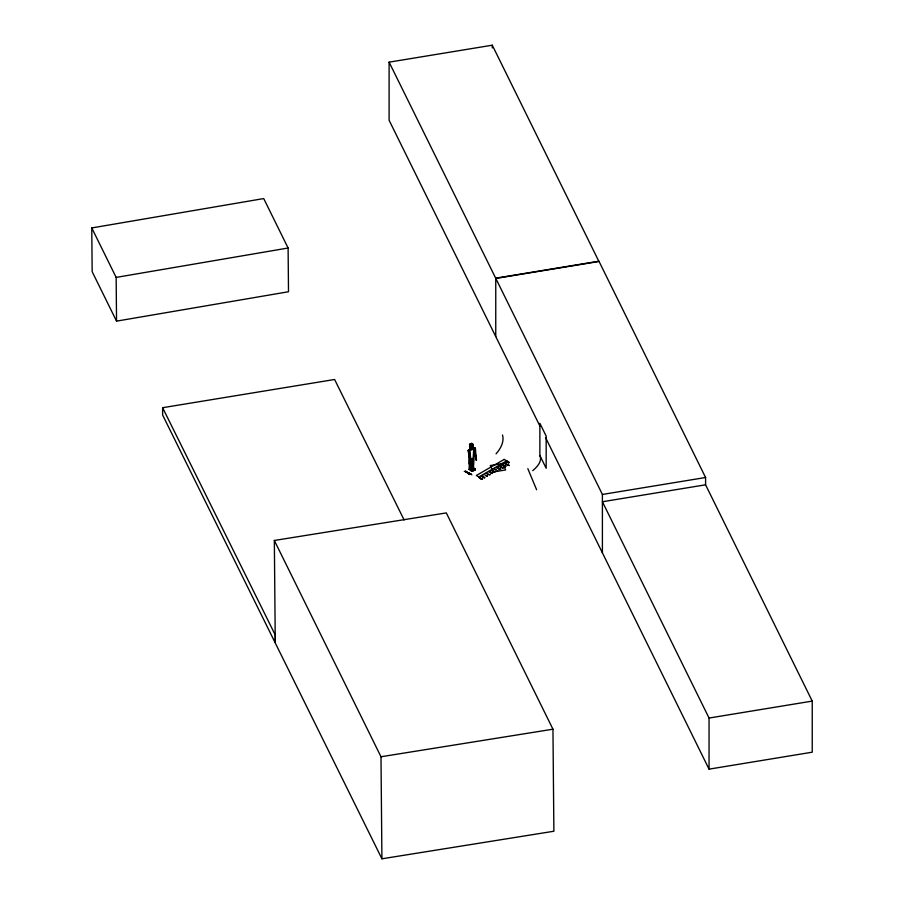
<?xml version="1.0" encoding="UTF-8"?>
<svg xmlns="http://www.w3.org/2000/svg" width="904" height="904" viewBox="0 0 904 904"><rect width="100%" height="100%" fill="white"/><g stroke="black" fill="none" stroke-linecap="round" stroke-linejoin="round"><path stroke-width="1.36" d="M505.551 466.577L504.782 466.577M505.415 464.023L506.534 463.707L506.014 464.204M506.816 461.616L507.551 461.628L506.681 461.616M502.172 465.029L503.381 464.814L502.206 465.108M489.979 474.769L489.459 474.555M473.029 460.113L473.82 448.068L474.634 447.729L473.459 467.673L475.176 468.95L475.176 469.967L473.775 470.555L473.775 469.538L472.069 468.261L472.882 458.328L471.436 464.091L471.436 468.521L473.142 469.797L473.142 470.826L471.752 471.402L469.074 469.413L469.651 457.955M469.662 444.214L469.662 447.31L470.973 448.282L472.984 447.435L472.984 444.339L471.673 443.367L469.662 444.214L471.662 446.169L471.662 448.271M471.3 444.248L471.673 443.367M487.019 473.47L486.194 473.368L487.064 473.346M481.583 479.267L482.465 479.109M469.074 463.955L468.86 450.147L470.396 448.045M466.735 472.442L465.899 471.651M464.905 471.3L464.283 471.538M468.588 473.187L468.182 473.233M508.726 463.04L508.952 462.475M486.397 476.25L487.29 476.058M483.538 477.199L484.069 477.165M492.352 473.289L491.81 473.526L492.386 473.21M507.528 464.532L506.545 464.712L507.562 464.453M491.313 470.351L492.07 470.521L491.301 470.475M499.731 469.368L500.884 469.3M505.426 463.899L506.014 463.752M504.794 466.453L505.404 466.566M507.325 464.995L508.477 464.916M468.86 450.147L468.046 450.497L468.803 451.051L470.916 449.051L469.764 448.305M480.555 478.159L479.809 478.374M482.442 479.256C481.493 479.708 482.329 478.611 481.73 478.691M487.29 476.216L486.533 476.408M495.505 469.278L494.77 469.492M504.997 465.989L504.07 466.08L505.008 465.854M496.059 453.842C500.511 448.802 504.466 441.932 502.511 434.993M479.787 478.25L480.566 478.024M484.002 477.764L484.951 477.561L484.024 477.888M484.013 477.267L483.052 477.425L483.617 477.075M497.697 470.656L497.686 470.803M471.187 474.306L471.877 474.86M498.183 467.843L497.799 467.956A3.333 1.921 0 0 1 497.415 467.956L497.313 467.865A3.187 1.842 0 0 0 497.708 467.876L498.217 467.696M500.081 468.939L499.754 469.04A3.345 1.932 0 0 1 499.302 469.04M465.436 471.097L465.786 471.097M532.727 470.668C536.874 467.063 542.536 461.537 539.88 455.514L539.88 423.332L546.174 436.09L546.174 468.283L539.88 455.514M468.419 473.617L468.995 473.402M486.194 476.024L486.725 475.82M502.839 468.114L502.906 467.854M505.37 466.645L505.924 466.306L505.347 466.769M468.792 472.837L469.402 473.097L468.656 473.549M470.939 474.069L470.295 473.662M494.431 471.696L495.064 471.764L494.42 471.831M503.37 467.91L502.873 468.023M466.95 471.798L466.374 471.696M493.008 470.871L492.002 470.916L492.816 470.86M465.526 471.402L466.43 471.933M466.306 472.261L467.232 472.125M466.566 472.408L467.165 472.69M467.741 472.679L468.136 473.221M467.662 473.255L468.713 472.702L468.023 472.916M469.978 473.549L469.458 473.3M469.142 474.114L468.882 474.193M469.425 474.543L469.187 474.091M471.187 474.204L470.464 474.046M489.493 471.391C491.369 471.933 486.872 472.125 489.866 471.73M481.391 476.351L482.261 475.979L481.504 476.419M496.567 467.594L497.426 467.221L496.669 467.65M499.087 466.136L499.957 465.752L499.2 466.193M501.618 464.679L502.488 464.294L501.731 464.735M504.149 463.21L505.02 462.837L504.262 463.277M489.719 472.396L490.578 472.024L489.821 472.464M485.629 475.12L485.075 475.176M500.33 466.667C498.646 466.035 502.115 466.046 499.968 466.735M496.025 469.323C497.844 469.91 493.448 470.035 496.398 469.662M498.601 467.899L498.409 468.577L499.008 468.249M500.94 466.826L500.274 466.871L500.94 466.713M491.448 472.645L491.132 473.221L491.844 472.871M498.985 468.95L499.211 468.961A3.187 1.842 0 0 0 499.607 468.973L500.115 468.792M501.72 467.65L502.59 467.278L501.833 467.718M466.362 471.481L465.786 471.854M486.25 475.583L486.77 475.753M469.662 447.31L471.052 448.101M472.656 447.435L469.865 448.531L469.865 447.22M473.82 449.096L476.25 459.842L475.391 448.294L469.617 450.712L470.035 469.108L471.752 470.385L471.752 471.402M468.046 450.497L470.362 461.978L471.289 461.921L469.617 450.712M475.662 459.763L476.589 459.695M470.362 461.978L471.289 461.921M469.074 469.413L470.464 468.826L473.142 470.826M471.097 463.108L471.097 468.566L472.498 467.978L475.176 469.967M470.035 469.108L471.436 468.521M472.069 468.261L473.459 467.673M471.752 470.385L473.142 469.797M473.775 469.538L475.176 468.95M91.767 227.944L263.719 198.564L288.105 248.012L288.5 291.743L116.548 321.135L92.163 271.675L91.767 227.944L116.153 277.404L116.548 321.135M116.153 277.404L288.105 248.012M540.038 426.36L389.104 120.266L389.104 62.161L492.284 45.2L598.934 261.493L495.754 278.455M545.654 437.751L709.052 769.146L812.233 752.196L812.233 701.097L705.583 484.804L705.583 477.504L598.934 261.2L495.754 278.161L495.754 336.559M389.104 62.161L602.403 494.454L705.583 477.504M705.583 484.804L602.403 501.754L709.052 718.047L709.052 769.146M709.052 718.047L812.233 701.097M162.618 407.704L275.336 635.173L275.268 642.507L274.341 540.468L446.305 512.907L552.954 729.2L553.881 831.239L381.917 858.8L162.63 415.026L162.618 407.704L334.604 379.488L404.122 519.969M274.341 540.468L380.991 756.761L552.954 729.2M471.47 447.853L474.577 448.633L476.25 459.842M509.076 462.226L508.297 462.791M493.426 471.346L494.386 471.3L493.539 471.786M489.346 474.724L490.002 474.634M507.347 465.164L507.924 464.882M499.754 469.538L500.341 469.266M474.634 447.729L475.391 448.294M471.097 468.566L473.775 470.555M472.509 448.384L472.656 448.621A3.379 2.226 -51.5 0 0 471.052 449.288L470.916 449.051M527.834 468.679L536.614 489.753M471.244 458.904L472.08 461.311M476.001 459.616L474.634 448.746M470.95 462.057L468.803 451.051M470.701 461.842L468.86 451.175M380.991 756.761L381.917 858.8M602.403 494.454L602.403 552.852M492.284 45.2L492.284 47.968M472.656 448.621L472.984 444.339L470.973 445.186L471.052 449.288M472.498 466.961L472.498 467.978M470.464 463.368L470.464 465.594M488.996 474.453L488.318 474.634L488.985 474.43M491.708 473.187L492.318 473.108L491.708 473.165M480.781 478.95L481.866 478.849L480.792 478.917M487.764 473.82L486.928 473.786L487.753 473.798M507.845 461.548L507.223 462.17L508.217 461.933C506.534 463.266 510.444 461.458 507.89 462.396L507.845 461.548M504.149 459.424L476.34 475.481L478.86 476.939L506.681 460.882L504.149 459.424M478.996 477.515L479.934 477.73L478.996 477.515M483.753 474.713L483.776 474.769M494.499 468.577L494.138 469.119L494.499 468.577M507.246 461.164L506.364 461.673L507.246 461.164M482.634 476.205L483.211 476.532L482.634 476.205M505.392 463.063L505.969 463.39L505.392 463.063M497.878 468.272L498.364 468.588L497.878 468.272M503.562 465.051L503.2 465.583L503.562 465.051M490.714 472.894L490.736 472.95M493.968 471.911L494.68 472.08L494.002 471.956M497.234 470.882L497.234 470.882M508.387 465.289L509.325 465.503L508.387 465.289M488.601 474.114L488.601 474.114M505.844 463.469L504.624 463.594L505.777 463.39M483.086 476.6L481.866 476.724L483.018 476.532M502.488 463.526L490.25 465.537L493.414 471.956L505.652 469.944L502.488 463.526"/></g></svg>
